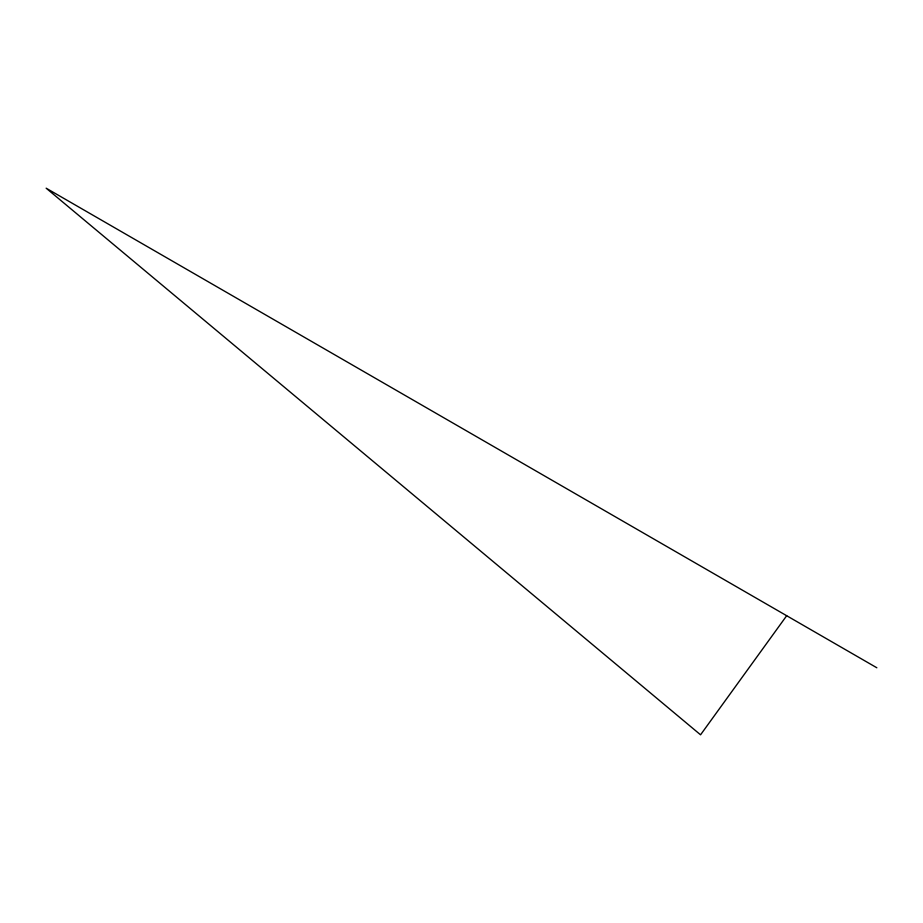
<?xml version="1.0" encoding="UTF-8"?>
<svg xmlns="http://www.w3.org/2000/svg" width="923" height="923" viewBox="0 0 923 923"><rect width="100%" height="100%" fill="white"/><g stroke="black" fill="none" stroke-linecap="round" stroke-linejoin="round"><path stroke-width="1.38" d="M786.684 615.722L700.557 734.812L46.15 188.188L876.85 667.779"/></g></svg>
